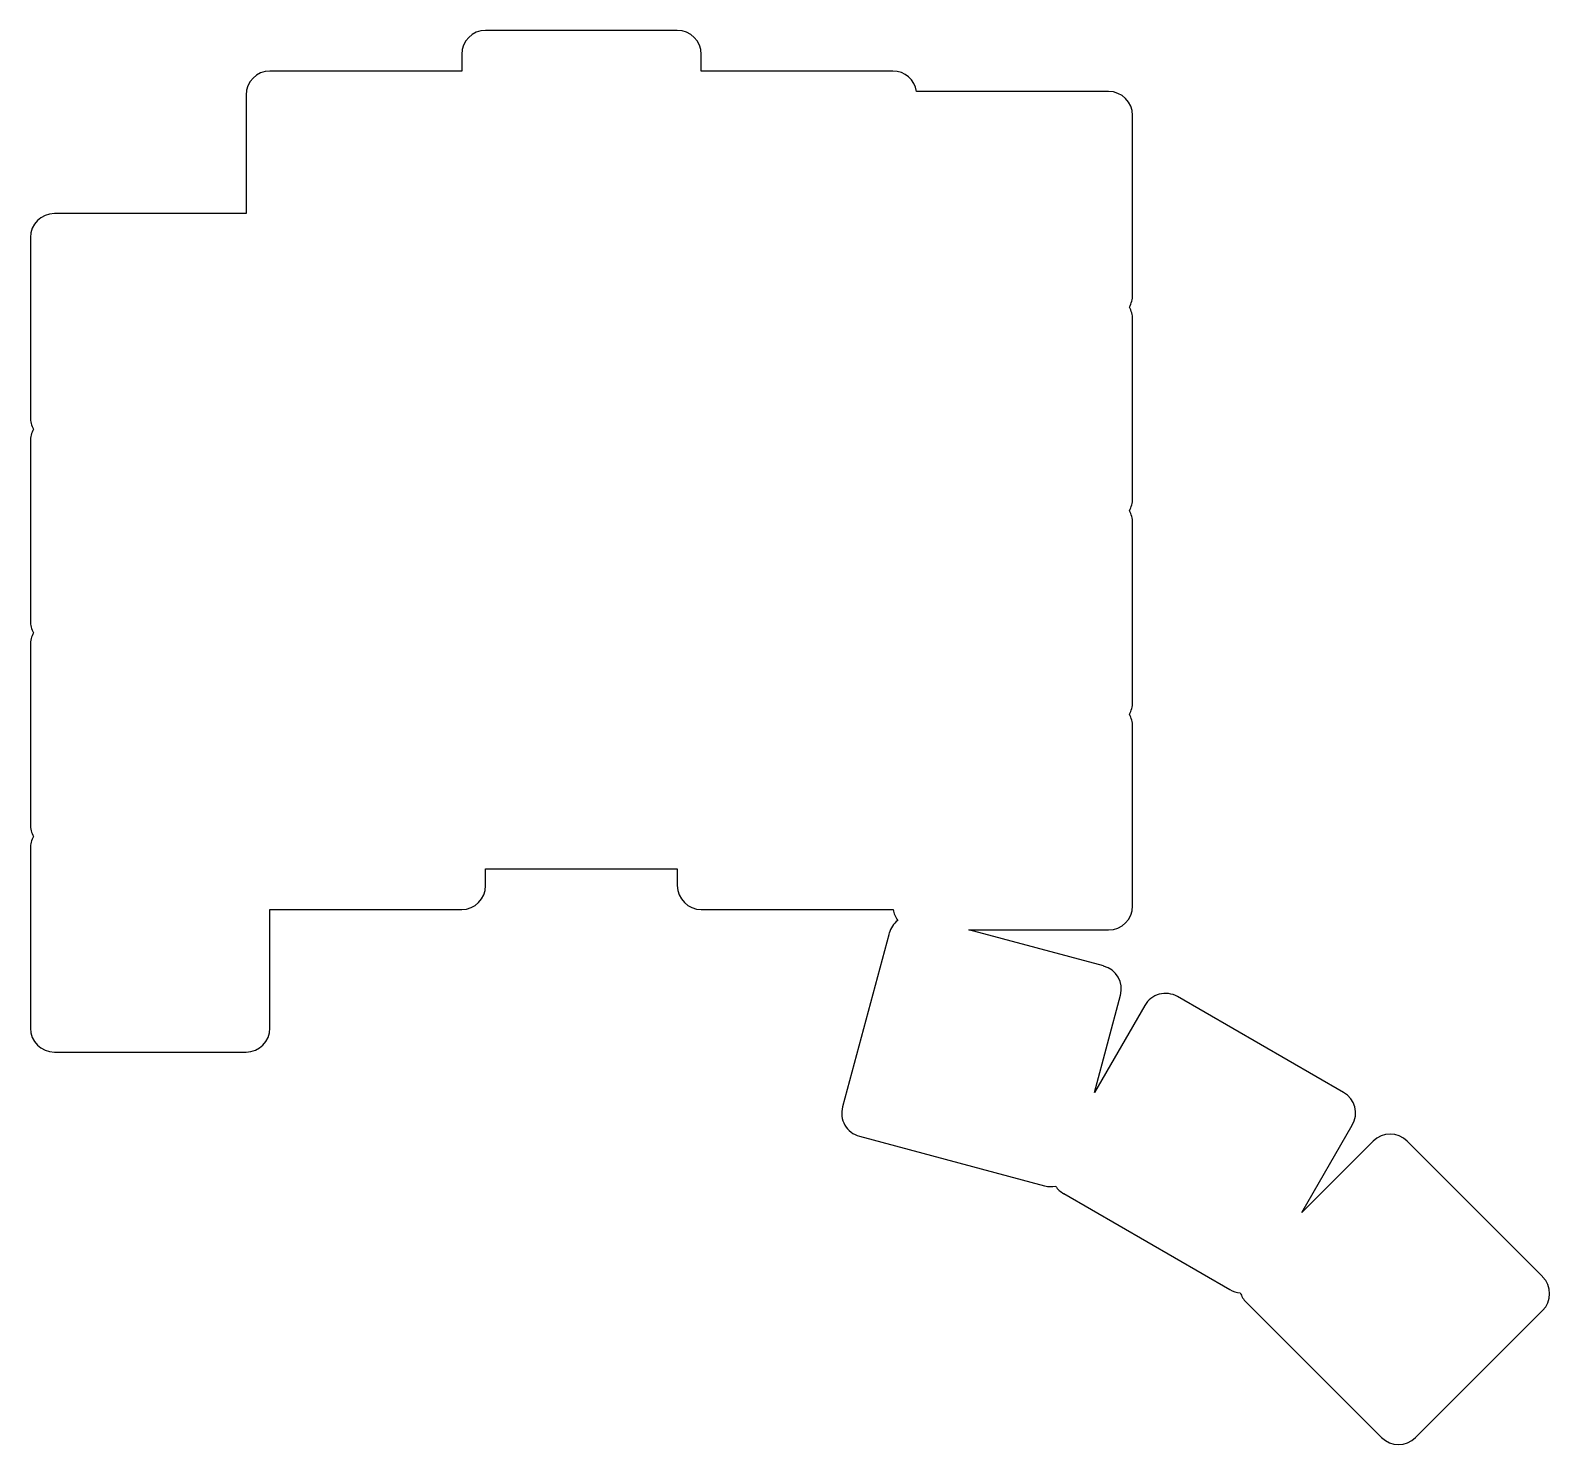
# Model space of a CAD drawing. Header units: millimetres. Extents: x -10 to 117, y -42 to 76.
import ezdxf

# ---------------------------------------------------------------- set-up
doc = ezdxf.new("R2010")
doc.units = ezdxf.units.MM

msp = doc.modelspace()

# ---------------------------------------------------------------- linework, layer by layer
for p, q in [((44, 75.8), (28, 75.8)), ((26, 73.8), (26, 72.4)), ((46, 72.4), (46, 73.8)), ((26, 72.4), (10, 72.4)), ((62, 72.4), (46, 72.4)), ((8, 70.4), (8, 60.5)), ((80, 70.7), (64, 70.7)), ((82, 53.7), (82, 68.7)), ((8, 60.5), (-8, 60.5)), ((-10, 58.5), (-10, 43.5)), ((82, 36.7), (82, 51.7)), ((-10, 41.5), (-10, 26.5)), ((82, 19.7), (82, 34.7)), ((-10, 24.5), (-10, 9.5)), ((82, 2.7), (82, 17.7)), ((-10, 7.5), (-10, -7.5)), ((28, 4.4), (28, 5.8)), ((28, 5.8), (44, 5.8)), ((44, 5.8), (44, 4.4)), ((10, -7.5), (10, 2.4)), ((10, 2.4), (26, 2.4)), ((46, 2.4), (62, 2.4)), ((61.68, 0.41), (57.79, -14.08)), ((68.33, 0.7), (80, 0.7)), ((79.58, -2.31), (68.33, 0.7)), ((78.82, -12.88), (80.99, -4.76)), ((99.61, -12.87), (85.75, -4.87)), ((83.02, -5.6), (78.82, -12.88)), ((-8, -9.5), (8, -9.5)), ((96.14, -22.88), (100.34, -15.6)), ((59.21, -16.52), (74.66, -20.67)), ((102.08, -16.94), (96.14, -22.88)), ((116.22, -28.25), (104.91, -16.94)), ((76.25, -21.32), (90.11, -29.32)), ((91.48, -30.37), (102.79, -41.69)), ((105.62, -41.69), (116.22, -31.08))]:
    msp.add_line(p, q)
for centre, start, end in [((28, 73.8), 90, 180), ((44, 73.8), 0, 90), ((10, 70.4), 90, 180), ((62, 70.4), 8.6232, 90), ((64, 68.7), 90, 90.6477), ((80, 68.7), 0, 90), ((-8, 58.5), 90, 180), ((80, 53.7), 330, 360), ((80, 51.7), 0, 30), ((-8, 43.5), 180, 210), ((-8, 41.5), 150, 180), ((80, 36.7), 330, 360), ((80, 34.7), 0, 30), ((-8, 26.5), 180, 210), ((-8, 24.5), 150, 180), ((80, 19.7), 330, 360), ((80, 17.7), 0, 30), ((-8, 9.5), 180, 210), ((-8, 7.5), 150, 180), ((26, 4.4), 270, 360), ((46, 4.4), 180, 270), ((80, 2.7), 270, 360), ((63.61, -0.1), 126.9618, 165), ((62, 4.4), 270, 270.6477), ((64, 2.7), 188.6232, 217.0826), ((79.06, -4.25), 345, 75), ((84.75, -6.6), 60, 150), ((-8, -7.5), 180, 270), ((8, -7.5), 270, 360), ((98.61, -14.6), 330, 60), ((59.72, -14.59), 165, 255), ((103.5, -18.35), 45, 135), ((75.18, -18.73), 255, 281.624), ((77.25, -19.59), 213.376, 240), ((114.81, -29.67), 315, 45), ((91.11, -27.59), 240, 266.624), ((92.89, -28.96), 198.376, 225), ((104.2, -40.27), 225, 315)]:
    msp.add_arc(centre, 2, start, end)

doc.saveas('drawing.dxf')
